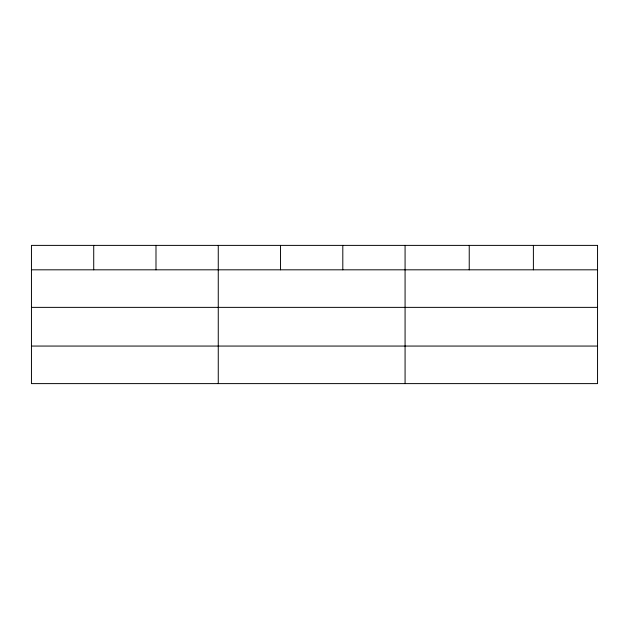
<?xml version="1.0" encoding="UTF-8"?>
<svg xmlns="http://www.w3.org/2000/svg" width="629" height="629" viewBox="0 0 629 629"><rect width="100%" height="100%" fill="white"/><g stroke="black" fill="none" stroke-linecap="round" stroke-linejoin="round"><path stroke-width="0.94" d="M31.45 269.817L597.55 269.817M31.45 307.369L597.55 307.369M31.45 346.06L597.55 346.06M533.392 245.389L533.392 269.817M469.234 245.389L469.234 269.817M405.076 245.389L405.076 383.611M342.805 245.389L342.805 269.817M280.534 245.389L280.534 269.817M218.263 245.389L218.263 383.611M155.992 245.389L155.992 269.817M93.721 245.389L93.721 269.817M597.55 245.389L31.45 245.389L31.45 383.611L597.55 383.611L597.55 245.389"/></g></svg>
